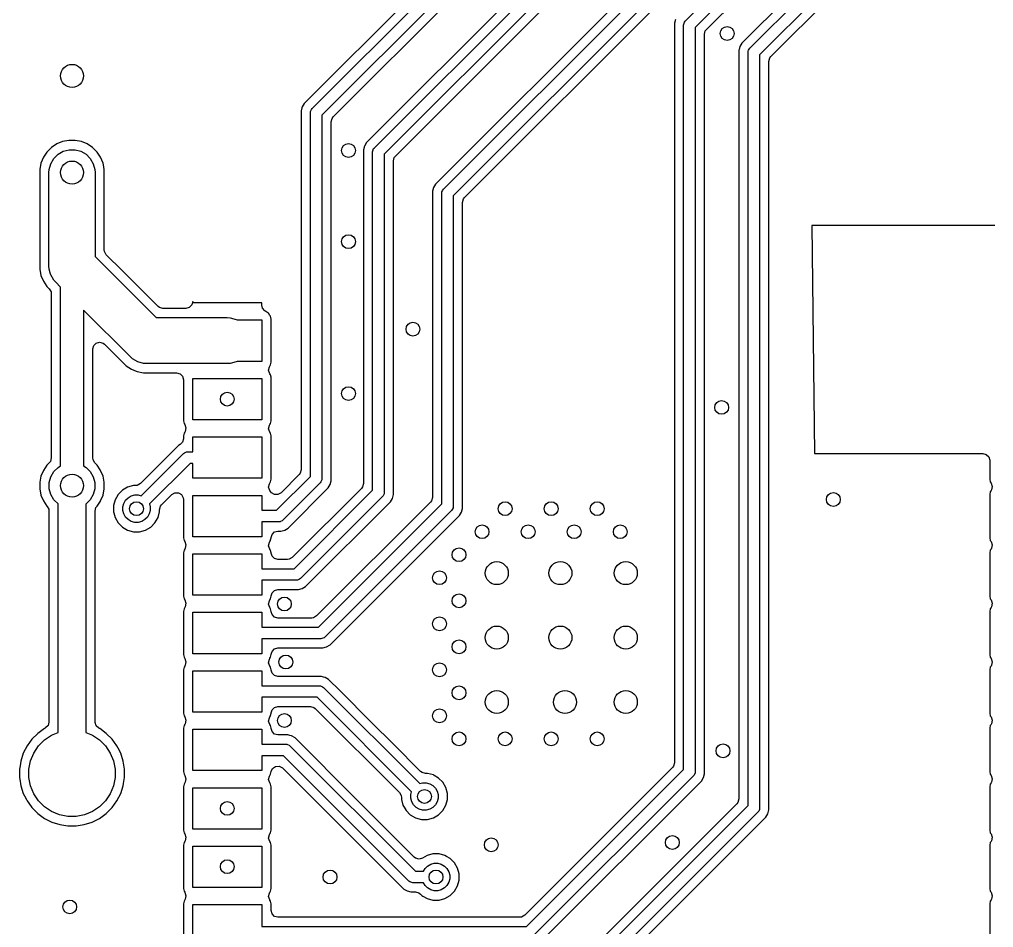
# Model space of a CAD drawing. Header units: inches. Extents: x 2.12 to 6.02, y -5.78 to -1.88.
# Drawn here: x 3.542 to 4.374, y -3.429 to -2.653 of the extents above; entities that cross this region are included whole.
import ezdxf

# ---------------------------------------------------------------- set-up
doc = ezdxf.new("R2010")
doc.units = ezdxf.units.IN
doc.header["$MEASUREMENT"] = 0
doc.layers.add('F.Cu', color=13, linetype='CONTINUOUS', true_color=0xc83434)

msp = doc.modelspace()

# ---------------------------------------------------------------- linework, layer by layer
at = {"layer": 'F.Cu', "linetype": 'CONTINUOUS'}
for p, q in [((4.40161, -2.28893), (3.89723, -2.79331)), ((3.904, -2.7977), (4.41122, -2.29048)), ((4.41962, -2.296), (3.9124, -2.80322)), ((3.92201, -2.80477), (4.4264, -2.30039)), ((4.11069, -2.654), (4.45965, -2.30505)), ((4.46805, -2.31057), (4.11909, -2.65952)), ((4.12871, -2.66107), (4.47195, -2.31782)), ((4.50161, -2.33017), (4.15904, -2.67274)), ((4.16581, -2.67713), (4.51122, -2.33172)), ((4.51962, -2.33724), (4.17421, -2.68265)), ((4.06913, -2.44031), (3.78502, -2.72442)), ((3.7918, -2.7288), (4.07952, -2.44108)), ((4.08648, -2.44804), (3.8002, -2.73432)), ((3.80981, -2.73587), (4.08725, -2.45843)), ((4.18382, -2.6842), (4.3545, -2.51353)), ((4.06913, -2.52692), (3.83817, -2.75788)), ((3.84495, -2.76227), (4.07952, -2.52769)), ((4.08648, -2.53465), (3.85335, -2.76779)), ((3.86296, -2.76934), (4.08725, -2.54504)), ((4.10223, -2.65253), (4.10136, -2.65579)), ((4.10223, -2.65253), (4.10223, -2.65253)), ((4.10935, -2.65652), (4.11008, -2.65475)), ((4.11008, -2.65475), (4.11069, -2.654)), ((4.11008, -2.65475), (4.11008, -2.65475)), ((4.10136, -2.65579), (4.10136, -3.28817)), ((4.10925, -2.65748), (4.10935, -2.65652)), ((4.10925, -3.29387), (4.10925, -2.65748)), ((4.11909, -2.65952), (4.11909, -3.29591)), ((4.12699, -2.66522), (4.12777, -2.66229)), ((4.12777, -2.66229), (4.12871, -2.66107)), ((4.12699, -3.29422), (4.12699, -2.66522)), ((4.15669, -2.67811), (4.15648, -2.67892)), ((4.15648, -2.67892), (4.15648, -3.31903)), ((4.15735, -2.67566), (4.15669, -2.67811)), ((4.15669, -2.67811), (4.15669, -2.67811)), ((4.15904, -2.67274), (4.15735, -2.67566)), ((4.15735, -2.67566), (4.15735, -2.67566)), ((4.16437, -2.68061), (4.16446, -2.67965)), ((4.16446, -2.67965), (4.16453, -2.67949)), ((4.16453, -2.67949), (4.16477, -2.67892)), ((4.16477, -2.67892), (4.1652, -2.67788)), ((4.1652, -2.67788), (4.16581, -2.67713)), ((4.1652, -2.67788), (4.1652, -2.67788)), ((4.16437, -3.32473), (4.16437, -2.68061)), ((4.17421, -2.68265), (4.17421, -3.32677)), ((4.18211, -2.68835), (4.18289, -2.68542)), ((4.18211, -3.32508), (4.18211, -2.68835)), ((4.18289, -2.68542), (4.18382, -2.6842)), ((3.78313, -2.72811), (3.78246, -2.7306)), ((3.78333, -2.72734), (3.78313, -2.72811)), ((3.78313, -2.72811), (3.78313, -2.72811)), ((3.78502, -2.72442), (3.78333, -2.72734)), ((3.79045, -2.73132), (3.79118, -2.72955)), ((3.79118, -2.72955), (3.7918, -2.7288)), ((3.79118, -2.72955), (3.79118, -2.72955)), ((3.78246, -2.7306), (3.78246, -3.03754)), ((3.79035, -2.73228), (3.79045, -2.73132)), ((3.79035, -3.04324), (3.79035, -2.73228)), ((3.8002, -2.73432), (3.8002, -3.04528)), ((3.80809, -2.74002), (3.80888, -2.73709)), ((3.80888, -2.73709), (3.80981, -2.73587)), ((3.80809, -3.04359), (3.80809, -2.74002)), ((3.56903, -2.76204), (3.56519, -2.76588)), ((3.57355, -2.75902), (3.56903, -2.76204)), ((3.56903, -2.76204), (3.56903, -2.76204)), ((3.57857, -2.75695), (3.57355, -2.75902)), ((3.57355, -2.75902), (3.57355, -2.75902)), ((3.5839, -2.75589), (3.57857, -2.75695)), ((3.57857, -2.75695), (3.57857, -2.75695)), ((3.58933, -2.75589), (3.5839, -2.75589)), ((3.59466, -2.75695), (3.58933, -2.75589)), ((3.59968, -2.75902), (3.59466, -2.75695)), ((3.59466, -2.75695), (3.59466, -2.75695)), ((3.60405, -2.76195), (3.59968, -2.75902)), ((3.59968, -2.75902), (3.59968, -2.75902)), ((3.60419, -2.76204), (3.60405, -2.76195)), ((3.60804, -2.76588), (3.60419, -2.76204)), ((3.83615, -2.76204), (3.83561, -2.76406)), ((3.83632, -2.7614), (3.83615, -2.76204)), ((3.83646, -2.76088), (3.83632, -2.7614)), ((3.83648, -2.7608), (3.83646, -2.76088)), ((3.83817, -2.75788), (3.83648, -2.7608)), ((3.8436, -2.76479), (3.84433, -2.76301)), ((3.84433, -2.76301), (3.84495, -2.76227)), ((3.84433, -2.76301), (3.84433, -2.76301)), ((3.56217, -2.7704), (3.5601, -2.77542)), ((3.56519, -2.76588), (3.56217, -2.7704)), ((3.56217, -2.7704), (3.56217, -2.7704)), ((3.56519, -2.76588), (3.56519, -2.76588)), ((3.56843, -2.77593), (3.571, -2.77148)), ((3.571, -2.77148), (3.57463, -2.76785)), ((3.57463, -2.76785), (3.57908, -2.76528)), ((3.57908, -2.76528), (3.58404, -2.76395)), ((3.58404, -2.76395), (3.58918, -2.76395)), ((3.58918, -2.76395), (3.59415, -2.76528)), ((3.59415, -2.76528), (3.5986, -2.76785)), ((3.5986, -2.76785), (3.60223, -2.77148)), ((3.60223, -2.77148), (3.6048, -2.77593)), ((3.61105, -2.7704), (3.60804, -2.76588)), ((3.61313, -2.77542), (3.61105, -2.7704)), ((3.83561, -2.76406), (3.83561, -3.04935)), ((3.8435, -2.76575), (3.8436, -2.76479)), ((3.8435, -3.05505), (3.8435, -2.76575)), ((3.85335, -2.76779), (3.85335, -3.05709)), ((3.86124, -2.77349), (3.86203, -2.77055)), ((3.86203, -2.77055), (3.86296, -2.76934)), ((3.5601, -2.77542), (3.55904, -2.78075)), ((3.5601, -2.77542), (3.5601, -2.77542)), ((3.5671, -2.7809), (3.56843, -2.77593)), ((3.6048, -2.77593), (3.60613, -2.7809)), ((3.61341, -2.77681), (3.61313, -2.77542)), ((3.61419, -2.78075), (3.61341, -2.77681)), ((3.86124, -3.0554), (3.86124, -2.77349)), ((3.55904, -2.78075), (3.55904, -2.8661)), ((3.56693, -2.78346), (3.5671, -2.7809)), ((3.56693, -2.86339), (3.56693, -2.78346)), ((3.60613, -2.7809), (3.6063, -2.78346)), ((3.6063, -2.78346), (3.6063, -2.85523)), ((3.61419, -2.84953), (3.61419, -2.78075)), ((3.89554, -2.79623), (3.89467, -2.79949)), ((3.89723, -2.79331), (3.89554, -2.79623)), ((3.89554, -2.79623), (3.89554, -2.79623)), ((3.89554, -2.79623), (3.89554, -2.79623)), ((3.89467, -2.79949), (3.89467, -3.06116)), ((3.90256, -2.80118), (3.90265, -2.80022)), ((3.90256, -3.06686), (3.90256, -2.80118)), ((3.90265, -2.80022), (3.90274, -2.80002)), ((3.90274, -2.80002), (3.90313, -2.79908)), ((3.90313, -2.79908), (3.90339, -2.79845)), ((3.90339, -2.79845), (3.904, -2.7977)), ((3.90339, -2.79845), (3.90339, -2.79845)), ((3.9124, -2.80322), (3.9124, -3.0689)), ((3.92108, -2.80599), (3.92201, -2.80477)), ((3.9203, -2.80892), (3.92108, -2.80599)), ((3.9203, -3.07058), (3.9203, -2.80892)), ((4.37522, -2.82874), (4.21883, -2.82874)), ((4.21883, -2.82874), (4.22113, -3.02362)), ((3.61439, -2.85105), (3.61419, -2.84953)), ((3.61591, -2.85368), (3.61439, -2.85105)), ((3.62955, -2.86732), (3.61591, -2.85368)), ((3.6063, -2.85523), (3.65855, -2.90748)), ((3.55904, -2.8661), (3.5601, -2.87143)), ((3.5601, -2.87143), (3.5601, -2.87143)), ((3.5601, -2.87143), (3.56217, -2.87645)), ((3.5671, -2.86595), (3.56693, -2.86339)), ((3.5671, -2.86596), (3.5671, -2.86595)), ((3.56825, -2.87027), (3.5671, -2.86596)), ((3.56843, -2.87092), (3.56825, -2.87027)), ((3.571, -2.87537), (3.56843, -2.87092)), ((3.6601, -2.89787), (3.62955, -2.86732)), ((3.56217, -2.87645), (3.56217, -2.87645)), ((3.56217, -2.87645), (3.56217, -2.87645)), ((3.56217, -2.87645), (3.56519, -2.88097)), ((3.57269, -2.87731), (3.571, -2.87537)), ((3.571, -2.87537), (3.571, -2.87537)), ((3.57677, -2.88138), (3.57269, -2.87731)), ((3.56519, -2.88097), (3.56519, -2.88097)), ((3.56519, -2.88097), (3.56716, -2.88293)), ((3.56716, -2.88293), (3.56868, -2.88556)), ((3.56868, -2.88556), (3.56888, -2.88708)), ((3.56888, -2.88708), (3.56888, -3.02749)), ((3.57677, -3.01063), (3.57677, -2.88138)), ((3.68976, -2.89372), (3.68898, -2.89665)), ((3.68976, -2.89488), (3.68976, -2.89372)), ((3.74882, -2.89488), (3.68976, -2.89488)), ((3.74882, -2.89682), (3.74882, -2.89488)), ((3.63647, -2.94108), (3.59646, -2.90107)), ((3.59646, -2.90107), (3.59646, -3.01063)), ((3.66131, -2.8988), (3.6601, -2.89787)), ((3.66425, -2.89959), (3.66131, -2.8988)), ((3.6839, -2.89959), (3.66425, -2.89959)), ((3.68683, -2.8988), (3.6839, -2.89959)), ((3.68898, -2.89665), (3.68683, -2.8988)), ((3.74942, -2.89941), (3.74882, -2.89682)), ((3.75143, -2.9017), (3.74942, -2.89941)), ((3.7539, -2.90335), (3.75143, -2.9017)), ((3.75451, -2.90376), (3.7539, -2.90335)), ((3.75572, -2.90557), (3.75451, -2.90376)), ((3.65855, -2.90748), (3.71929, -2.90748)), ((3.71929, -2.90748), (3.72186, -2.90765)), ((3.72186, -2.90765), (3.72682, -2.90898)), ((3.72682, -2.90898), (3.72764, -2.90945)), ((3.72764, -2.90945), (3.74882, -2.90945)), ((3.74882, -2.90945), (3.74882, -2.94488)), ((3.75625, -2.90637), (3.75572, -2.90557)), ((3.75671, -2.90867), (3.75625, -2.90637)), ((3.75671, -2.94566), (3.75671, -2.90867)), ((3.60514, -2.93135), (3.60728, -2.92921)), ((3.60728, -2.92921), (3.61022, -2.92842)), ((3.61022, -2.92842), (3.61315, -2.92921)), ((3.61315, -2.92921), (3.61436, -2.93014)), ((3.60435, -2.93429), (3.60514, -2.93135)), ((3.60435, -3.02749), (3.60435, -2.93429)), ((3.61436, -2.93014), (3.63281, -2.94859)), ((3.63841, -2.94278), (3.63647, -2.94108)), ((3.64286, -2.94535), (3.63841, -2.94278)), ((3.63841, -2.94278), (3.63841, -2.94278)), ((3.64782, -2.94668), (3.64286, -2.94535)), ((3.72682, -2.94535), (3.72186, -2.94668)), ((3.72764, -2.94488), (3.72682, -2.94535)), ((3.74882, -2.94488), (3.72764, -2.94488)), ((3.75625, -2.94796), (3.75671, -2.94566)), ((3.63281, -2.94859), (3.63733, -2.95161)), ((3.63733, -2.95161), (3.63733, -2.95161)), ((3.63733, -2.95161), (3.63733, -2.95161)), ((3.63733, -2.95161), (3.64135, -2.95327)), ((3.64135, -2.95327), (3.64235, -2.95368)), ((3.64235, -2.95368), (3.64768, -2.95474)), ((3.64768, -2.95474), (3.64768, -2.95474)), ((3.64768, -2.95474), (3.676, -2.95474)), ((3.65039, -2.94685), (3.64782, -2.94668)), ((3.64782, -2.94668), (3.64782, -2.94668)), ((3.71929, -2.94685), (3.65039, -2.94685)), ((3.676, -2.95474), (3.67894, -2.95553)), ((3.72186, -2.94668), (3.71929, -2.94685)), ((3.75465, -2.95255), (3.75524, -2.94957)), ((3.75562, -2.95542), (3.75465, -2.95255)), ((3.75524, -2.94957), (3.75562, -2.94891)), ((3.75562, -2.94891), (3.75625, -2.94796)), ((3.67894, -2.95553), (3.68108, -2.95768)), ((3.68108, -2.95768), (3.68187, -2.96061)), ((3.68187, -2.96061), (3.68187, -2.99566)), ((3.68976, -2.99488), (3.68976, -2.95945)), ((3.68976, -2.95945), (3.74882, -2.95945)), ((3.74882, -2.95945), (3.74882, -2.99488)), ((3.75625, -2.95637), (3.75562, -2.95542)), ((3.75668, -2.95852), (3.75625, -2.95637)), ((3.75671, -2.95867), (3.75668, -2.95852)), ((3.75671, -2.99566), (3.75671, -2.95867)), ((3.68187, -2.99566), (3.68233, -2.99796)), ((3.74882, -2.99488), (3.68976, -2.99488)), ((3.75625, -2.99796), (3.75671, -2.99566)), ((3.68233, -2.99796), (3.68296, -2.99891)), ((3.68296, -2.99891), (3.68394, -3.00178)), ((3.68334, -3.00476), (3.68296, -3.00542)), ((3.68394, -3.00178), (3.68334, -3.00476)), ((3.75465, -3.00255), (3.75524, -2.99957)), ((3.75562, -3.00542), (3.75465, -3.00255)), ((3.75524, -2.99957), (3.75562, -2.99891)), ((3.75562, -2.99891), (3.75573, -2.99875)), ((3.75573, -2.99875), (3.75625, -2.99796)), ((3.57677, -3.03433), (3.57677, -3.01063)), ((3.59646, -3.01063), (3.59646, -3.03433)), ((3.68187, -3.01104), (3.68108, -3.01397)), ((3.68233, -3.00637), (3.68187, -3.00867)), ((3.68187, -3.00867), (3.68187, -3.01104)), ((3.68296, -3.00542), (3.68233, -3.00637)), ((3.68976, -3.02224), (3.68976, -3.00945)), ((3.68976, -3.00945), (3.74882, -3.00945)), ((3.74882, -3.00945), (3.74882, -3.04488)), ((3.75625, -3.00637), (3.75562, -3.00542)), ((3.75649, -3.00755), (3.75625, -3.00637)), ((3.75671, -3.00867), (3.75649, -3.00755)), ((3.75671, -3.04566), (3.75671, -3.00867)), ((3.67756, -3.01691), (3.64503, -3.04944)), ((3.67894, -3.01612), (3.67756, -3.01691)), ((3.68108, -3.01397), (3.67894, -3.01612)), ((3.56888, -3.02749), (3.56809, -3.03042)), ((3.60455, -3.029), (3.60435, -3.02749)), ((3.60607, -3.03163), (3.60455, -3.029)), ((3.6458, -3.05983), (3.68195, -3.02369)), ((3.68195, -3.02369), (3.6827, -3.02307)), ((3.6827, -3.02307), (3.68395, -3.02255)), ((3.6827, -3.02307), (3.6827, -3.02307)), ((3.68395, -3.02255), (3.68447, -3.02234)), ((3.68447, -3.02234), (3.68543, -3.02224)), ((3.68447, -3.02234), (3.68447, -3.02234)), ((3.68543, -3.02224), (3.68976, -3.02224)), ((4.22113, -3.02362), (4.36498, -3.02362)), ((4.36498, -3.02362), (4.36791, -3.02441)), ((4.36791, -3.02441), (4.37006, -3.02656)), ((4.37006, -3.02656), (4.37085, -3.02949)), ((4.37085, -3.02949), (4.37085, -3.04566)), ((3.56519, -3.0336), (3.56217, -3.03812)), ((3.56716, -3.03163), (3.56519, -3.0336)), ((3.56519, -3.0336), (3.56519, -3.0336)), ((3.56809, -3.03042), (3.56716, -3.03163)), ((3.571, -3.0392), (3.57463, -3.03556)), ((3.57463, -3.03556), (3.57677, -3.03433)), ((3.59646, -3.03433), (3.5986, -3.03556)), ((3.5986, -3.03556), (3.60223, -3.0392)), ((3.60804, -3.0336), (3.60607, -3.03163)), ((3.61067, -3.03754), (3.60804, -3.0336)), ((3.60804, -3.0336), (3.60804, -3.0336)), ((3.61105, -3.03812), (3.61067, -3.03754)), ((3.68747, -3.03209), (3.65276, -3.06679)), ((3.68976, -3.03209), (3.68747, -3.03209)), ((3.68976, -3.04488), (3.68976, -3.03209)), ((3.78246, -3.03754), (3.78167, -3.04047)), ((3.5601, -3.04314), (3.5591, -3.04815)), ((3.56217, -3.03812), (3.5601, -3.04314)), ((3.5601, -3.04314), (3.5601, -3.04314)), ((3.56217, -3.03812), (3.56217, -3.03812)), ((3.5671, -3.04861), (3.56843, -3.04365)), ((3.56843, -3.04365), (3.571, -3.0392)), ((3.60223, -3.0392), (3.6048, -3.04365)), ((3.6048, -3.04365), (3.60613, -3.04861)), ((3.61313, -3.04314), (3.61105, -3.03812)), ((3.61413, -3.04815), (3.61313, -3.04314)), ((3.74882, -3.04488), (3.68976, -3.04488)), ((3.75625, -3.04796), (3.75671, -3.04566)), ((3.76135, -3.07224), (3.79035, -3.04324)), ((3.78074, -3.04169), (3.76524, -3.05719)), ((3.78167, -3.04047), (3.78074, -3.04169)), ((3.8001, -3.04624), (3.79937, -3.04801)), ((3.8002, -3.04528), (3.8001, -3.04624)), ((3.80809, -3.04696), (3.80809, -3.04359)), ((4.37085, -3.04566), (4.3713, -3.04796)), ((3.5591, -3.04815), (3.55904, -3.04846)), ((3.55904, -3.04846), (3.55904, -3.0539)), ((3.55904, -3.0539), (3.5601, -3.05923)), ((3.5591, -3.04815), (3.5591, -3.04815)), ((3.5671, -3.05375), (3.5671, -3.04861)), ((3.5671, -3.04861), (3.5671, -3.04861)), ((3.56843, -3.05871), (3.5671, -3.05375)), ((3.60613, -3.05375), (3.6048, -3.05871)), ((3.60613, -3.04861), (3.60613, -3.04861)), ((3.60613, -3.04861), (3.60613, -3.05375)), ((3.61313, -3.05923), (3.61419, -3.0539)), ((3.61419, -3.04846), (3.61413, -3.04815)), ((3.61419, -3.0539), (3.61419, -3.04846)), ((3.63413, -3.0525), (3.62963, -3.0551)), ((3.63914, -3.05116), (3.63413, -3.0525)), ((3.63413, -3.0525), (3.63413, -3.0525)), ((3.63413, -3.0525), (3.63413, -3.0525)), ((3.64088, -3.05116), (3.63914, -3.05116)), ((3.6424, -3.05096), (3.64088, -3.05116)), ((3.64503, -3.04944), (3.6424, -3.05096)), ((3.75465, -3.05255), (3.75524, -3.04957)), ((3.75562, -3.05542), (3.75465, -3.05255)), ((3.75524, -3.04957), (3.75562, -3.04891)), ((3.75562, -3.04891), (3.75584, -3.04859)), ((3.75584, -3.04859), (3.75625, -3.04796)), ((3.79876, -3.04876), (3.76687, -3.08065)), ((3.77125, -3.08742), (3.80553, -3.05314)), ((3.83389, -3.0535), (3.77476, -3.11263)), ((3.79937, -3.04801), (3.79876, -3.04876)), ((3.79937, -3.04801), (3.79937, -3.04801)), ((3.80553, -3.05314), (3.80722, -3.05022)), ((3.80722, -3.05022), (3.80809, -3.04696)), ((3.83482, -3.05228), (3.83389, -3.0535)), ((3.83561, -3.04935), (3.83482, -3.05228)), ((4.3713, -3.04796), (4.37194, -3.04891)), ((4.37194, -3.04891), (4.37291, -3.05178)), ((4.37291, -3.05178), (4.37232, -3.05476)), ((3.5601, -3.05923), (3.5601, -3.05923)), ((3.5601, -3.05923), (3.56217, -3.06424)), ((3.571, -3.06316), (3.56843, -3.05871)), ((3.6048, -3.05871), (3.60223, -3.06316)), ((3.61105, -3.06424), (3.61313, -3.05923)), ((3.62456, -3.0612), (3.62337, -3.06326)), ((3.62596, -3.05877), (3.62456, -3.0612)), ((3.62456, -3.0612), (3.62456, -3.0612)), ((3.62963, -3.0551), (3.62596, -3.05877)), ((3.63236, -3.06368), (3.63454, -3.0615)), ((3.63454, -3.0615), (3.63721, -3.05995)), ((3.63721, -3.05995), (3.64019, -3.05916)), ((3.64019, -3.05916), (3.64327, -3.05916)), ((3.64327, -3.05916), (3.6458, -3.05983)), ((3.66315, -3.06757), (3.67186, -3.05887)), ((3.67186, -3.05887), (3.67449, -3.05735)), ((3.67449, -3.05735), (3.67752, -3.05735)), ((3.67752, -3.05735), (3.68015, -3.05887)), ((3.68015, -3.05887), (3.68167, -3.0615)), ((3.68167, -3.0615), (3.68187, -3.06301)), ((3.68187, -3.06301), (3.68187, -3.09566)), ((3.68976, -3.09488), (3.68976, -3.05945)), ((3.68976, -3.05945), (3.74882, -3.05945)), ((3.74882, -3.05945), (3.74882, -3.07224)), ((3.75621, -3.0563), (3.75562, -3.05542)), ((3.75694, -3.05719), (3.75621, -3.0563)), ((3.75957, -3.05871), (3.75694, -3.05719)), ((3.76261, -3.05871), (3.75957, -3.05871)), ((3.76524, -3.05719), (3.76261, -3.05871)), ((3.77631, -3.12224), (3.8435, -3.05505)), ((3.85191, -3.06057), (3.78183, -3.13065)), ((3.85252, -3.05982), (3.85191, -3.06057)), ((3.85325, -3.05805), (3.85252, -3.05982)), ((3.85252, -3.05982), (3.85252, -3.05982)), ((3.85335, -3.05709), (3.85325, -3.05805)), ((3.85868, -3.06496), (3.86037, -3.06203)), ((3.86037, -3.06203), (3.86124, -3.05877)), ((3.86124, -3.05877), (3.86124, -3.0554)), ((3.89467, -3.06116), (3.89388, -3.06409)), ((4.3713, -3.05637), (4.37085, -3.05867)), ((4.37085, -3.05867), (4.37085, -3.09566)), ((4.37194, -3.05542), (4.3713, -3.05637)), ((4.37232, -3.05476), (4.37194, -3.05542)), ((3.56217, -3.06424), (3.56217, -3.06424)), ((3.56217, -3.06424), (3.56519, -3.06876)), ((3.56519, -3.06876), (3.56538, -3.06898)), ((3.56538, -3.06898), (3.56534, -3.06901)), ((3.56534, -3.06901), (3.56671, -3.07139)), ((3.57463, -3.0668), (3.571, -3.06316)), ((3.5748, -3.0669), (3.57463, -3.0668)), ((3.5748, -3.26227), (3.5748, -3.0669)), ((3.5986, -3.0668), (3.59843, -3.0669)), ((3.59843, -3.0669), (3.59843, -3.26227)), ((3.60223, -3.06316), (3.5986, -3.0668)), ((3.60632, -3.07291), (3.6071, -3.06998)), ((3.6071, -3.06998), (3.60786, -3.06899)), ((3.60785, -3.06898), (3.60804, -3.06876)), ((3.60786, -3.06899), (3.60785, -3.06898)), ((3.60804, -3.06876), (3.61034, -3.06531)), ((3.60804, -3.06876), (3.60804, -3.06876)), ((3.61034, -3.06531), (3.611, -3.06433)), ((3.611, -3.06433), (3.61105, -3.06424)), ((3.611, -3.06433), (3.611, -3.06433)), ((3.62337, -3.06326), (3.62203, -3.06827)), ((3.62203, -3.06827), (3.62203, -3.06833)), ((3.62203, -3.06833), (3.62203, -3.07346)), ((3.63002, -3.06932), (3.63082, -3.06635)), ((3.63002, -3.07241), (3.63002, -3.06932)), ((3.63082, -3.06635), (3.63236, -3.06368)), ((3.65276, -3.06679), (3.65344, -3.06932)), ((3.65344, -3.06932), (3.65344, -3.07241)), ((3.66144, -3.07171), (3.66222, -3.06878)), ((3.66222, -3.06878), (3.66315, -3.06757)), ((3.78622, -3.13742), (3.85868, -3.06496)), ((3.89295, -3.06531), (3.79562, -3.16263)), ((3.79717, -3.17224), (3.90256, -3.06686)), ((3.89388, -3.06409), (3.89295, -3.06531)), ((3.91223, -3.07005), (3.91157, -3.07163)), ((3.91231, -3.06986), (3.91223, -3.07005)), ((3.9124, -3.0689), (3.91231, -3.06986)), ((3.91231, -3.06986), (3.91231, -3.06986)), ((3.91942, -3.07384), (3.9203, -3.07058)), ((3.56671, -3.07139), (3.56691, -3.07291)), ((3.56691, -3.07291), (3.56691, -3.2533)), ((3.60632, -3.2533), (3.60632, -3.07291)), ((3.62203, -3.07346), (3.62231, -3.07451)), ((3.62231, -3.07451), (3.62337, -3.07847)), ((3.62337, -3.07847), (3.62337, -3.07847)), ((3.62337, -3.07847), (3.62596, -3.08296)), ((3.63082, -3.07539), (3.63002, -3.07241)), ((3.63236, -3.07806), (3.63082, -3.07539)), ((3.63454, -3.08024), (3.63236, -3.07806)), ((3.6511, -3.07806), (3.64892, -3.08024)), ((3.65264, -3.07539), (3.6511, -3.07806)), ((3.65344, -3.07241), (3.65264, -3.07539)), ((3.6575, -3.08297), (3.66009, -3.07847)), ((3.66009, -3.07847), (3.66144, -3.07346)), ((3.66144, -3.07346), (3.66144, -3.07171)), ((3.74882, -3.07224), (3.76135, -3.07224)), ((3.91096, -3.07238), (3.80269, -3.18065)), ((3.87836, -3.11614), (3.91773, -3.07677)), ((3.91157, -3.07163), (3.91096, -3.07238)), ((3.91157, -3.07163), (3.91157, -3.07163)), ((3.91773, -3.07677), (3.91942, -3.07384)), ((3.91942, -3.07384), (3.91942, -3.07384)), ((3.62596, -3.08296), (3.62596, -3.08296)), ((3.62596, -3.08296), (3.62596, -3.08297)), ((3.62596, -3.08297), (3.62963, -3.08663)), ((3.62963, -3.08663), (3.63413, -3.08923)), ((3.63721, -3.08178), (3.63454, -3.08024)), ((3.64019, -3.08258), (3.63721, -3.08178)), ((3.64327, -3.08258), (3.64019, -3.08258)), ((3.64625, -3.08178), (3.64327, -3.08258)), ((3.64892, -3.08024), (3.64625, -3.08178)), ((3.64934, -3.08923), (3.65383, -3.08663)), ((3.65383, -3.08663), (3.6575, -3.08297)), ((3.76339, -3.08209), (3.74882, -3.08209)), ((3.74882, -3.08209), (3.74882, -3.09488)), ((3.76435, -3.08199), (3.76339, -3.08209)), ((3.76487, -3.08178), (3.76435, -3.08199)), ((3.76435, -3.08199), (3.76435, -3.08199)), ((3.76612, -3.08126), (3.76487, -3.08178)), ((3.76687, -3.08065), (3.76612, -3.08126)), ((3.76612, -3.08126), (3.76612, -3.08126)), ((3.76833, -3.08911), (3.77125, -3.08742)), ((3.63413, -3.08923), (3.63914, -3.09057)), ((3.63914, -3.09057), (3.64433, -3.09057)), ((3.64433, -3.09057), (3.64934, -3.08923)), ((3.68187, -3.09566), (3.68233, -3.09796)), ((3.74882, -3.09488), (3.68976, -3.09488)), ((3.75634, -3.09752), (3.75671, -3.09566)), ((3.75671, -3.09566), (3.75674, -3.09537)), ((3.75671, -3.09566), (3.75671, -3.09566)), ((3.75674, -3.09537), (3.75684, -3.09538)), ((3.75684, -3.09538), (3.7575, -3.09291)), ((3.7575, -3.09291), (3.75965, -3.09077)), ((3.75965, -3.09077), (3.76258, -3.08998)), ((3.76258, -3.08998), (3.76507, -3.08998)), ((3.76507, -3.08998), (3.76833, -3.08911)), ((3.76507, -3.08998), (3.76507, -3.08998)), ((4.37085, -3.09566), (4.3713, -3.09796)), ((3.68233, -3.09796), (3.68296, -3.09891)), ((3.68296, -3.09891), (3.68394, -3.10178)), ((3.68394, -3.10178), (3.68334, -3.10476)), ((3.75465, -3.10255), (3.75524, -3.09957)), ((3.75562, -3.10542), (3.75465, -3.10255)), ((3.75524, -3.09957), (3.75562, -3.09891)), ((3.75562, -3.09891), (3.75625, -3.09796)), ((3.75625, -3.09796), (3.75634, -3.09752)), ((4.3713, -3.09796), (4.37194, -3.09891)), ((4.37194, -3.09891), (4.37291, -3.10178)), ((4.37291, -3.10178), (4.37232, -3.10476)), ((3.68233, -3.10637), (3.68187, -3.10867)), ((3.68187, -3.10867), (3.68187, -3.14566)), ((3.68296, -3.10542), (3.68233, -3.10637)), ((3.68334, -3.10476), (3.68296, -3.10542)), ((3.68976, -3.14488), (3.68976, -3.10945)), ((3.68976, -3.10945), (3.74882, -3.10945)), ((3.74882, -3.10945), (3.74882, -3.12224)), ((3.75576, -3.10563), (3.75562, -3.10542)), ((3.75625, -3.10637), (3.75576, -3.10563)), ((3.75631, -3.10665), (3.75625, -3.10637)), ((3.75671, -3.10867), (3.75631, -3.10665)), ((3.75674, -3.10896), (3.75671, -3.10867)), ((3.75671, -3.10867), (3.75671, -3.10867)), ((3.75684, -3.10895), (3.75674, -3.10896)), ((3.7575, -3.11142), (3.75684, -3.10895)), ((3.75965, -3.11356), (3.7575, -3.11142)), ((3.77476, -3.11263), (3.77213, -3.11415)), ((4.3713, -3.10637), (4.37085, -3.10867)), ((4.37085, -3.10867), (4.37085, -3.14566)), ((4.37194, -3.10542), (4.3713, -3.10637)), ((4.37232, -3.10476), (4.37194, -3.10542)), ((3.76258, -3.11435), (3.75965, -3.11356)), ((3.77061, -3.11435), (3.76258, -3.11435)), ((3.77213, -3.11415), (3.77061, -3.11435)), ((3.8508, -3.1437), (3.87836, -3.11614)), ((3.74882, -3.12224), (3.77631, -3.12224)), ((3.77835, -3.13209), (3.74882, -3.13209)), ((3.74882, -3.13209), (3.74882, -3.14488)), ((3.77931, -3.13199), (3.77835, -3.13209)), ((3.77983, -3.13178), (3.77931, -3.13199)), ((3.77931, -3.13199), (3.77931, -3.13199)), ((3.78108, -3.13126), (3.77983, -3.13178)), ((3.78183, -3.13065), (3.78108, -3.13126)), ((3.78108, -3.13126), (3.78108, -3.13126)), ((3.78329, -3.13911), (3.78622, -3.13742)), ((3.68187, -3.14566), (3.68233, -3.14796)), ((3.74882, -3.14488), (3.68976, -3.14488)), ((3.75625, -3.14796), (3.75671, -3.14566)), ((3.75671, -3.14566), (3.75674, -3.14537)), ((3.75671, -3.14566), (3.75671, -3.14566)), ((3.75674, -3.14537), (3.75684, -3.14538)), ((3.75684, -3.14538), (3.7575, -3.14291)), ((3.7575, -3.14291), (3.75965, -3.14077)), ((3.75965, -3.14077), (3.76258, -3.13998)), ((3.76258, -3.13998), (3.78003, -3.13998)), ((3.78003, -3.13998), (3.78329, -3.13911)), ((3.78003, -3.13998), (3.78003, -3.13998)), ((3.82324, -3.17126), (3.8508, -3.1437)), ((4.37085, -3.14566), (4.3713, -3.14796)), ((3.68233, -3.14796), (3.68296, -3.14891)), ((3.68296, -3.14891), (3.68394, -3.15178)), ((3.68394, -3.15178), (3.68334, -3.15476)), ((3.75465, -3.15255), (3.75524, -3.14957)), ((3.75562, -3.15542), (3.75465, -3.15255)), ((3.75524, -3.14957), (3.75562, -3.14891)), ((3.75562, -3.14891), (3.75625, -3.14796)), ((4.3713, -3.14796), (4.37194, -3.14891)), ((4.37194, -3.14891), (4.37291, -3.15178)), ((4.37291, -3.15178), (4.37232, -3.15476)), ((3.68233, -3.15637), (3.68187, -3.15867)), ((3.68187, -3.15867), (3.68187, -3.19566)), ((3.68296, -3.15542), (3.68233, -3.15637)), ((3.68334, -3.15476), (3.68296, -3.15542)), ((3.68976, -3.19488), (3.68976, -3.15945)), ((3.68976, -3.15945), (3.74882, -3.15945)), ((3.74882, -3.15945), (3.74882, -3.17224)), ((3.75625, -3.15637), (3.75562, -3.15542)), ((3.75671, -3.15867), (3.75625, -3.15637)), ((3.75625, -3.15637), (3.75625, -3.15637)), ((3.75674, -3.15896), (3.75671, -3.15867)), ((3.75671, -3.15867), (3.75671, -3.15867)), ((3.75684, -3.15895), (3.75674, -3.15896)), ((3.7575, -3.16142), (3.75684, -3.15895)), ((3.75965, -3.16356), (3.7575, -3.16142)), ((3.79562, -3.16263), (3.79299, -3.16415)), ((4.3713, -3.15637), (4.37085, -3.15867)), ((4.37085, -3.15867), (4.37085, -3.19566)), ((4.37194, -3.15542), (4.3713, -3.15637)), ((4.37232, -3.15476), (4.37194, -3.15542)), ((3.76258, -3.16435), (3.75965, -3.16356)), ((3.79147, -3.16435), (3.76258, -3.16435)), ((3.79299, -3.16415), (3.79147, -3.16435)), ((3.80708, -3.18742), (3.82324, -3.17126)), ((3.74882, -3.17224), (3.79717, -3.17224)), ((3.79921, -3.18209), (3.74882, -3.18209)), ((3.74882, -3.18209), (3.74882, -3.19488)), ((3.80017, -3.18199), (3.79921, -3.18209)), ((3.80097, -3.18166), (3.80017, -3.18199)), ((3.80017, -3.18199), (3.80017, -3.18199)), ((3.80195, -3.18126), (3.80097, -3.18166)), ((3.80269, -3.18065), (3.80195, -3.18126)), ((3.80195, -3.18126), (3.80195, -3.18126)), ((3.80416, -3.18911), (3.80708, -3.18742)), ((3.68187, -3.19566), (3.68233, -3.19796)), ((3.74882, -3.19488), (3.68976, -3.19488)), ((3.75627, -3.19786), (3.75671, -3.19566)), ((3.75671, -3.19566), (3.75674, -3.19537)), ((3.75671, -3.19566), (3.75671, -3.19566)), ((3.75674, -3.19537), (3.75684, -3.19538)), ((3.75684, -3.19538), (3.7575, -3.19291)), ((3.7575, -3.19291), (3.75965, -3.19077)), ((3.75965, -3.19077), (3.76258, -3.18998)), ((3.76258, -3.18998), (3.8009, -3.18998)), ((3.8009, -3.18998), (3.80416, -3.18911)), ((3.8009, -3.18998), (3.8009, -3.18998)), ((4.37085, -3.19566), (4.3713, -3.19796)), ((3.68233, -3.19796), (3.68296, -3.19891)), ((3.68296, -3.19891), (3.68394, -3.20178)), ((3.68394, -3.20178), (3.68334, -3.20476)), ((3.75465, -3.20255), (3.75524, -3.19957)), ((3.75562, -3.20542), (3.75465, -3.20255)), ((3.75524, -3.19957), (3.75562, -3.19891)), ((3.75562, -3.19891), (3.75568, -3.19882)), ((3.75568, -3.19882), (3.75625, -3.19796)), ((3.75625, -3.19796), (3.75627, -3.19786)), ((4.3713, -3.19796), (4.37194, -3.19891)), ((4.37194, -3.19891), (4.37291, -3.20178)), ((4.37291, -3.20178), (4.37232, -3.20476)), ((3.68233, -3.20637), (3.68187, -3.20867)), ((3.68187, -3.20867), (3.68187, -3.24566)), ((3.68296, -3.20542), (3.68233, -3.20637)), ((3.68334, -3.20476), (3.68296, -3.20542)), ((3.68976, -3.24488), (3.68976, -3.20945)), ((3.68976, -3.20945), (3.74882, -3.20945)), ((3.74882, -3.20945), (3.74882, -3.22224)), ((3.75625, -3.20637), (3.75562, -3.20542)), ((3.75671, -3.20867), (3.75625, -3.20637)), ((3.75625, -3.20637), (3.75625, -3.20637)), ((3.75674, -3.20896), (3.75671, -3.20867)), ((3.75671, -3.20867), (3.75671, -3.20867)), ((3.75684, -3.20895), (3.75674, -3.20896)), ((3.7575, -3.21142), (3.75684, -3.20895)), ((3.75965, -3.21356), (3.7575, -3.21142)), ((4.3713, -3.20637), (4.37085, -3.20867)), ((4.37085, -3.20867), (4.37085, -3.24566)), ((4.37194, -3.20542), (4.3713, -3.20637)), ((4.37232, -3.20476), (4.37194, -3.20542)), ((3.76258, -3.21435), (3.75965, -3.21356)), ((3.79972, -3.21435), (3.76258, -3.21435)), ((3.80147, -3.21482), (3.79972, -3.21435)), ((3.79972, -3.21435), (3.79972, -3.21435)), ((3.80298, -3.21522), (3.80147, -3.21482)), ((3.8059, -3.21691), (3.80298, -3.21522)), ((3.80298, -3.21522), (3.80298, -3.21522)), ((3.80298, -3.21522), (3.80298, -3.21522)), ((3.81537, -3.22638), (3.8059, -3.21691)), ((3.8059, -3.21691), (3.8059, -3.21691)), ((3.8059, -3.21691), (3.8059, -3.21691)), ((3.74882, -3.22224), (3.79803, -3.22224)), ((3.79803, -3.22224), (3.79899, -3.22234)), ((3.79899, -3.22234), (3.79899, -3.22234)), ((3.79899, -3.22234), (3.79951, -3.22255)), ((3.79951, -3.22255), (3.80077, -3.22307)), ((3.80077, -3.22307), (3.80077, -3.22307)), ((3.80077, -3.22307), (3.80151, -3.22369)), ((3.80151, -3.22369), (3.88372, -3.3059)), ((3.84293, -3.25394), (3.81537, -3.22638)), ((3.79599, -3.23209), (3.74882, -3.23209)), ((3.74882, -3.23209), (3.74882, -3.24488)), ((3.87676, -3.31286), (3.79599, -3.23209)), ((3.68187, -3.24566), (3.68233, -3.24796)), ((3.74882, -3.24488), (3.68976, -3.24488)), ((3.75629, -3.24778), (3.75671, -3.24566)), ((3.75671, -3.24566), (3.75674, -3.24537)), ((3.75671, -3.24566), (3.75671, -3.24566)), ((3.75674, -3.24537), (3.75684, -3.24538)), ((3.75684, -3.24538), (3.7575, -3.24291)), ((3.7575, -3.24291), (3.75965, -3.24077)), ((3.75965, -3.24077), (3.76258, -3.23998)), ((3.76258, -3.23998), (3.79029, -3.23998)), ((3.79029, -3.23998), (3.79323, -3.24077)), ((3.79323, -3.24077), (3.79444, -3.2417)), ((3.79444, -3.2417), (3.86637, -3.31363)), ((4.37085, -3.24566), (4.3713, -3.24796)), ((3.56691, -3.2533), (3.56612, -3.25623)), ((3.60633, -3.2536), (3.60632, -3.2533)), ((3.60727, -3.25649), (3.60633, -3.2536)), ((3.68233, -3.24796), (3.68296, -3.24891)), ((3.68296, -3.24891), (3.68394, -3.25178)), ((3.68394, -3.25178), (3.68334, -3.25476)), ((3.75465, -3.25255), (3.75524, -3.24957)), ((3.75562, -3.25542), (3.75465, -3.25255)), ((3.75524, -3.24957), (3.75562, -3.24891)), ((3.75562, -3.24891), (3.75625, -3.24796)), ((3.75625, -3.24796), (3.75629, -3.24778)), ((3.86092, -3.27193), (3.84293, -3.25394)), ((4.3713, -3.24796), (4.37194, -3.24891)), ((4.37194, -3.24891), (4.37291, -3.25178)), ((4.37291, -3.25178), (4.37232, -3.25476)), ((3.56308, -3.25884), (3.55736, -3.263)), ((3.56371, -3.25852), (3.56308, -3.25884)), ((3.56308, -3.25884), (3.56308, -3.25884)), ((3.56398, -3.25838), (3.56371, -3.25852)), ((3.56612, -3.25623), (3.56398, -3.25838)), ((3.56917, -3.26461), (3.5748, -3.26227)), ((3.59843, -3.26227), (3.60406, -3.26461)), ((3.60952, -3.25852), (3.60727, -3.25649)), ((3.61015, -3.25884), (3.60952, -3.25852)), ((3.61031, -3.25896), (3.61015, -3.25884)), ((3.61015, -3.25884), (3.61015, -3.25884)), ((3.61587, -3.263), (3.61031, -3.25896)), ((3.68233, -3.25637), (3.68187, -3.25867)), ((3.68187, -3.25867), (3.68187, -3.29566)), ((3.68296, -3.25542), (3.68233, -3.25637)), ((3.68334, -3.25476), (3.68296, -3.25542)), ((3.68976, -3.29488), (3.68976, -3.25945)), ((3.68976, -3.25945), (3.74882, -3.25945)), ((3.74882, -3.25945), (3.74882, -3.27224)), ((3.75625, -3.25637), (3.75562, -3.25542)), ((3.75671, -3.25867), (3.75625, -3.25637)), ((3.75625, -3.25637), (3.75625, -3.25637)), ((3.75674, -3.25896), (3.75671, -3.25867)), ((3.75671, -3.25867), (3.75671, -3.25867)), ((3.75684, -3.25895), (3.75674, -3.25896)), ((3.7575, -3.26142), (3.75684, -3.25895)), ((3.75965, -3.26356), (3.7575, -3.26142)), ((4.3713, -3.25637), (4.37085, -3.25867)), ((4.37085, -3.25867), (4.37085, -3.29566)), ((4.37194, -3.25542), (4.3713, -3.25637)), ((4.37232, -3.25476), (4.37194, -3.25542)), ((3.55237, -3.26799), (3.54821, -3.27371)), ((3.55736, -3.263), (3.55237, -3.26799)), ((3.55237, -3.26799), (3.55237, -3.26799)), ((3.55736, -3.263), (3.55736, -3.263)), ((3.55801, -3.27377), (3.56314, -3.26864)), ((3.56314, -3.26864), (3.56917, -3.26461)), ((3.60406, -3.26461), (3.61009, -3.26864)), ((3.61009, -3.26864), (3.61522, -3.27377)), ((3.62086, -3.26799), (3.61587, -3.263)), ((3.62502, -3.27371), (3.62086, -3.26799)), ((3.76258, -3.26435), (3.75965, -3.26356)), ((3.77098, -3.26435), (3.76258, -3.26435)), ((3.77273, -3.26482), (3.77098, -3.26435)), ((3.77098, -3.26435), (3.77098, -3.26435)), ((3.77424, -3.26522), (3.77273, -3.26482)), ((3.77716, -3.26691), (3.77424, -3.26522)), ((3.77424, -3.26522), (3.77424, -3.26522)), ((3.77424, -3.26522), (3.77424, -3.26522)), ((3.82867, -3.31842), (3.77716, -3.26691)), ((3.77716, -3.26691), (3.77716, -3.26691)), ((3.77716, -3.26691), (3.77716, -3.26691)), ((3.54821, -3.27371), (3.545, -3.28001)), ((3.54821, -3.27371), (3.54821, -3.27371)), ((3.55398, -3.2798), (3.55801, -3.27377)), ((3.61522, -3.27377), (3.61925, -3.2798)), ((3.62602, -3.27568), (3.62502, -3.27371)), ((3.62823, -3.28001), (3.62602, -3.27568)), ((3.74882, -3.27224), (3.76929, -3.27224)), ((3.76929, -3.27224), (3.77025, -3.27234)), ((3.77025, -3.27234), (3.77025, -3.27234)), ((3.77025, -3.27234), (3.77077, -3.27255)), ((3.77077, -3.27255), (3.77203, -3.27307)), ((3.77203, -3.27307), (3.77203, -3.27307)), ((3.77203, -3.27307), (3.77277, -3.27369)), ((3.77277, -3.27369), (3.87999, -3.38091)), ((3.8845, -3.29551), (3.86092, -3.27193)), ((3.54282, -3.28673), (3.54218, -3.29077)), ((3.545, -3.28001), (3.54282, -3.28673)), ((3.54282, -3.28673), (3.54282, -3.28673)), ((3.54978, -3.29362), (3.5512, -3.2865)), ((3.5512, -3.2865), (3.55398, -3.2798)), ((3.61925, -3.2798), (3.62203, -3.2865)), ((3.62203, -3.2865), (3.62344, -3.29362)), ((3.63041, -3.28673), (3.62823, -3.28001)), ((3.63152, -3.29371), (3.63041, -3.28673)), ((3.63041, -3.28673), (3.63041, -3.28673)), ((3.63041, -3.28673), (3.63041, -3.28673)), ((3.76725, -3.28209), (3.74882, -3.28209)), ((3.74882, -3.28209), (3.74882, -3.29488)), ((3.87447, -3.38931), (3.76725, -3.28209)), ((3.54218, -3.29077), (3.54171, -3.29371)), ((3.54171, -3.29371), (3.54171, -3.30078)), ((3.54978, -3.30087), (3.54978, -3.29362)), ((3.62344, -3.29362), (3.62344, -3.30087)), ((3.63152, -3.30078), (3.63152, -3.29371)), ((3.68187, -3.29566), (3.68233, -3.29796)), ((3.74882, -3.29488), (3.68976, -3.29488)), ((3.75625, -3.29796), (3.75671, -3.29566)), ((3.75671, -3.29566), (3.75672, -3.29562)), ((3.75671, -3.29566), (3.75671, -3.29566)), ((3.75672, -3.29562), (3.75806, -3.2929)), ((3.75806, -3.2929), (3.76059, -3.29121)), ((3.76059, -3.29121), (3.76362, -3.29101)), ((3.76362, -3.29101), (3.76634, -3.29236)), ((3.76634, -3.29236), (3.76662, -3.29262)), ((3.76662, -3.29262), (3.8677, -3.3937)), ((3.88571, -3.29644), (3.8845, -3.29551)), ((4.09964, -3.29232), (3.97342, -3.41854)), ((3.97497, -3.42815), (4.10925, -3.29387)), ((4.10057, -3.29111), (4.09964, -3.29232)), ((4.10136, -3.28817), (4.10057, -3.29111)), ((4.11909, -3.29591), (4.119, -3.29687)), ((4.12699, -3.2976), (4.12699, -3.29422)), ((4.37085, -3.29566), (4.3713, -3.29796)), ((3.54171, -3.30078), (3.54193, -3.30217)), ((3.54193, -3.30217), (3.54282, -3.30776)), ((3.5512, -3.30799), (3.54978, -3.30087)), ((3.62344, -3.30087), (3.62203, -3.30799)), ((3.6307, -3.30596), (3.63152, -3.30078)), ((3.68233, -3.29796), (3.68296, -3.29891)), ((3.68296, -3.29891), (3.68394, -3.30178)), ((3.68394, -3.30178), (3.68334, -3.30476)), ((3.75465, -3.30255), (3.75524, -3.29957)), ((3.75562, -3.30542), (3.75465, -3.30255)), ((3.75524, -3.29957), (3.75562, -3.29891)), ((3.75562, -3.29891), (3.75625, -3.29796)), ((3.88864, -3.29722), (3.88571, -3.29644)), ((3.89039, -3.29722), (3.88864, -3.29722)), ((3.8954, -3.29857), (3.89039, -3.29722)), ((3.89599, -3.29891), (3.8954, -3.29857)), ((3.89989, -3.30116), (3.89599, -3.29891)), ((3.90356, -3.30483), (3.89989, -3.30116)), ((3.89989, -3.30116), (3.89989, -3.30116)), ((3.89989, -3.30116), (3.89989, -3.30116)), ((4.11765, -3.29939), (3.98049, -3.43655)), ((3.98488, -3.44333), (4.12443, -3.30378)), ((4.11826, -3.29864), (4.11765, -3.29939)), ((4.11827, -3.29864), (4.11826, -3.29864)), ((4.119, -3.29687), (4.11827, -3.29864)), ((4.12443, -3.30378), (4.12611, -3.30086)), ((4.12611, -3.30086), (4.12699, -3.2976)), ((4.3713, -3.29796), (4.37194, -3.29891)), ((4.37194, -3.29891), (4.37291, -3.30178)), ((4.37291, -3.30178), (4.37232, -3.30476)), ((3.54282, -3.30776), (3.545, -3.31448)), ((3.55398, -3.31469), (3.5512, -3.30799)), ((3.62203, -3.30799), (3.61925, -3.31469)), ((3.62823, -3.31448), (3.63041, -3.30776)), ((3.63041, -3.30776), (3.6307, -3.30596)), ((3.63041, -3.30776), (3.63041, -3.30776)), ((3.68233, -3.30637), (3.68187, -3.30867)), ((3.68187, -3.30867), (3.68187, -3.34566)), ((3.68296, -3.30542), (3.68233, -3.30637)), ((3.68334, -3.30476), (3.68296, -3.30542)), ((3.68976, -3.34488), (3.68976, -3.30945)), ((3.68976, -3.30945), (3.74882, -3.30945)), ((3.74882, -3.30945), (3.74882, -3.34488)), ((3.75625, -3.30637), (3.75562, -3.30542)), ((3.75671, -3.30867), (3.75625, -3.30637)), ((3.75671, -3.34566), (3.75671, -3.30867)), ((3.88372, -3.3059), (3.88625, -3.30522)), ((3.88625, -3.30522), (3.88934, -3.30522)), ((3.88934, -3.30522), (3.89232, -3.30602)), ((3.89232, -3.30602), (3.89499, -3.30756)), ((3.89499, -3.30756), (3.89717, -3.30974)), ((3.89717, -3.30974), (3.89871, -3.31241)), ((3.89871, -3.31241), (3.89951, -3.31539)), ((3.90616, -3.30932), (3.90356, -3.30483)), ((3.9075, -3.31433), (3.90616, -3.30932)), ((4.3713, -3.30637), (4.37085, -3.30867)), ((4.37085, -3.30867), (4.37085, -3.34566)), ((4.37194, -3.30542), (4.3713, -3.30637)), ((4.37232, -3.30476), (4.37194, -3.30542)), ((3.545, -3.31448), (3.54601, -3.31645)), ((3.54601, -3.31645), (3.54757, -3.31952)), ((3.54757, -3.31952), (3.54821, -3.32078)), ((3.54821, -3.32078), (3.54821, -3.32078)), ((3.54821, -3.32078), (3.54964, -3.32275)), ((3.55801, -3.32072), (3.55398, -3.31469)), ((3.56314, -3.32585), (3.55801, -3.32072)), ((3.61522, -3.32072), (3.61009, -3.32585)), ((3.61925, -3.31469), (3.61522, -3.32072)), ((3.62086, -3.3265), (3.62502, -3.32078)), ((3.62502, -3.32078), (3.62823, -3.31448)), ((3.87904, -3.36879), (3.82867, -3.31842)), ((3.86637, -3.31363), (3.86789, -3.31626)), ((3.86789, -3.31626), (3.86809, -3.31778)), ((3.86809, -3.31778), (3.86809, -3.31952)), ((3.86809, -3.31952), (3.86943, -3.32453)), ((3.87609, -3.31539), (3.87676, -3.31286)), ((3.87609, -3.31847), (3.87609, -3.31539)), ((3.87688, -3.32145), (3.87609, -3.31847)), ((3.89951, -3.31847), (3.89871, -3.32145)), ((3.89951, -3.31539), (3.89951, -3.31847)), ((3.90616, -3.32453), (3.9075, -3.31952)), ((3.9075, -3.31952), (3.9075, -3.31433)), ((4.15648, -3.31903), (4.15569, -3.32197)), ((3.54964, -3.32275), (3.55237, -3.3265)), ((3.55237, -3.3265), (3.55736, -3.33149)), ((3.56917, -3.32988), (3.56314, -3.32585)), ((3.61009, -3.32585), (3.60406, -3.32988)), ((3.61587, -3.33149), (3.62086, -3.3265)), ((3.86943, -3.32453), (3.87042, -3.32624)), ((3.87042, -3.32624), (3.87203, -3.32903)), ((3.87203, -3.32903), (3.87203, -3.32903)), ((3.87203, -3.32903), (3.87203, -3.32903)), ((3.87203, -3.32903), (3.8757, -3.3327)), ((3.87842, -3.32412), (3.87688, -3.32145)), ((3.88061, -3.3263), (3.87842, -3.32412)), ((3.88328, -3.32784), (3.88061, -3.3263)), ((3.88625, -3.32864), (3.88328, -3.32784)), ((3.88934, -3.32864), (3.88625, -3.32864)), ((3.89232, -3.32784), (3.88934, -3.32864)), ((3.89499, -3.3263), (3.89232, -3.32784)), ((3.89717, -3.32412), (3.89499, -3.3263)), ((3.89871, -3.32145), (3.89717, -3.32412)), ((3.89989, -3.3327), (3.90356, -3.32903)), ((3.90356, -3.32903), (3.90616, -3.32453)), ((4.15476, -3.32318), (4.01216, -3.46578)), ((4.01371, -3.47539), (4.16437, -3.32473)), ((4.15569, -3.32197), (4.15476, -3.32318)), ((4.17395, -3.32813), (4.17338, -3.32951)), ((4.17412, -3.32773), (4.17395, -3.32813)), ((4.17421, -3.32677), (4.17412, -3.32773)), ((4.17412, -3.32773), (4.17412, -3.32773)), ((4.18123, -3.33172), (4.18211, -3.32846)), ((4.18211, -3.32846), (4.18211, -3.32508)), ((3.55736, -3.33149), (3.56308, -3.33565)), ((3.56308, -3.33565), (3.56656, -3.33742)), ((3.56656, -3.33742), (3.56938, -3.33886)), ((3.57587, -3.33266), (3.56917, -3.32988)), ((3.58299, -3.33407), (3.57587, -3.33266)), ((3.59024, -3.33407), (3.58299, -3.33407)), ((3.59736, -3.33266), (3.59024, -3.33407)), ((3.60406, -3.32988), (3.59736, -3.33266)), ((3.60385, -3.33886), (3.61015, -3.33565)), ((3.61015, -3.33565), (3.61587, -3.33149)), ((3.8757, -3.3327), (3.88019, -3.33529)), ((3.88019, -3.33529), (3.8852, -3.33663)), ((3.8852, -3.33663), (3.89039, -3.33663)), ((3.89039, -3.33663), (3.8954, -3.33529)), ((3.8954, -3.33529), (3.89989, -3.3327)), ((4.17277, -3.33025), (4.01923, -3.48379)), ((4.02362, -3.49057), (4.17955, -3.33464)), ((4.17338, -3.32951), (4.17277, -3.33025)), ((4.17338, -3.32951), (4.17338, -3.32951)), ((4.17955, -3.33464), (4.18123, -3.33172)), ((3.56938, -3.33886), (3.5761, -3.34104)), ((3.5761, -3.34104), (3.5761, -3.34104)), ((3.5761, -3.34104), (3.5761, -3.34104)), ((3.5761, -3.34104), (3.5761, -3.34104)), ((3.5761, -3.34104), (3.58308, -3.34215)), ((3.58308, -3.34215), (3.58308, -3.34215)), ((3.58308, -3.34215), (3.59015, -3.34215)), ((3.59015, -3.34215), (3.59713, -3.34104)), ((3.59015, -3.34215), (3.59015, -3.34215)), ((3.59713, -3.34104), (3.60385, -3.33886)), ((3.59713, -3.34104), (3.59713, -3.34104)), ((3.59713, -3.34104), (3.59713, -3.34104)), ((3.59713, -3.34104), (3.59713, -3.34104)), ((3.68187, -3.34566), (3.68233, -3.34796)), ((3.74882, -3.34488), (3.68976, -3.34488)), ((3.75625, -3.34796), (3.75671, -3.34566)), ((4.37085, -3.34566), (4.3713, -3.34796)), ((3.68233, -3.34796), (3.68296, -3.34891)), ((3.68296, -3.34891), (3.68394, -3.35178)), ((3.68394, -3.35178), (3.68334, -3.35476)), ((3.75465, -3.35255), (3.75524, -3.34957)), ((3.75562, -3.35542), (3.75465, -3.35255)), ((3.75524, -3.34957), (3.75562, -3.34891)), ((3.75562, -3.34891), (3.75625, -3.34796)), ((4.3713, -3.34796), (4.37194, -3.34891)), ((4.37194, -3.34891), (4.37291, -3.35178)), ((4.37291, -3.35178), (4.37232, -3.35476)), ((3.68233, -3.35637), (3.68187, -3.35867)), ((3.68187, -3.35867), (3.68187, -3.39566)), ((3.68296, -3.35542), (3.68233, -3.35637)), ((3.68334, -3.35476), (3.68296, -3.35542)), ((3.68976, -3.39488), (3.68976, -3.35945)), ((3.68976, -3.35945), (3.74882, -3.35945)), ((3.74882, -3.35945), (3.74882, -3.39488)), ((3.75625, -3.35637), (3.75562, -3.35542)), ((3.75671, -3.35867), (3.75625, -3.35637)), ((3.75625, -3.35637), (3.75625, -3.35637)), ((3.75671, -3.39566), (3.75671, -3.35867)), ((4.3713, -3.35637), (4.37085, -3.35867)), ((4.37085, -3.35867), (4.37085, -3.39566)), ((4.37194, -3.35542), (4.3713, -3.35637)), ((4.37232, -3.35476), (4.37194, -3.35542)), ((3.88025, -3.36972), (3.87904, -3.36879)), ((3.88319, -3.37051), (3.88025, -3.36972)), ((3.88612, -3.36972), (3.88319, -3.37051)), ((3.89003, -3.36746), (3.88612, -3.36972)), ((3.89504, -3.36612), (3.89003, -3.36746)), ((3.89003, -3.36746), (3.89003, -3.36746)), ((3.89003, -3.36746), (3.89003, -3.36746)), ((3.90023, -3.36612), (3.89504, -3.36612)), ((3.90524, -3.36746), (3.90023, -3.36612)), ((3.90669, -3.3683), (3.90524, -3.36746)), ((3.90974, -3.37006), (3.90669, -3.3683)), ((3.91341, -3.37373), (3.90974, -3.37006)), ((3.90974, -3.37006), (3.90974, -3.37006)), ((3.90974, -3.37006), (3.90974, -3.37006)), ((3.88696, -3.38091), (3.88827, -3.37864)), ((3.88827, -3.37864), (3.89045, -3.37646)), ((3.89045, -3.37646), (3.89312, -3.37491)), ((3.89312, -3.37491), (3.8961, -3.37412)), ((3.8961, -3.37412), (3.89918, -3.37412)), ((3.89918, -3.37412), (3.90216, -3.37491)), ((3.90216, -3.37491), (3.90483, -3.37646)), ((3.90483, -3.37646), (3.90701, -3.37864)), ((3.90701, -3.37864), (3.90855, -3.38131)), ((3.916, -3.37822), (3.91341, -3.37373)), ((3.91734, -3.38323), (3.916, -3.37822)), ((3.87999, -3.38091), (3.88696, -3.38091)), ((3.90855, -3.38131), (3.90935, -3.38429)), ((3.90935, -3.38737), (3.90855, -3.39035)), ((3.90935, -3.38429), (3.90935, -3.38737)), ((3.91734, -3.38842), (3.91734, -3.38323)), ((3.68187, -3.39566), (3.68233, -3.39796)), ((3.74882, -3.39488), (3.68976, -3.39488)), ((3.75625, -3.39796), (3.75671, -3.39566)), ((3.8677, -3.3937), (3.8677, -3.3937)), ((3.8677, -3.3937), (3.87008, -3.39608)), ((3.87522, -3.38992), (3.87447, -3.38931)), ((3.87625, -3.39035), (3.87522, -3.38992)), ((3.87522, -3.38992), (3.87522, -3.38992)), ((3.87699, -3.39065), (3.87625, -3.39035)), ((3.87795, -3.39075), (3.87699, -3.39065)), ((3.87699, -3.39065), (3.87699, -3.39065)), ((3.88696, -3.39075), (3.87795, -3.39075)), ((3.88827, -3.39302), (3.88696, -3.39075)), ((3.89045, -3.3952), (3.88827, -3.39302)), ((3.89312, -3.39674), (3.89045, -3.3952)), ((3.90483, -3.3952), (3.90216, -3.39674)), ((3.90701, -3.39302), (3.90483, -3.3952)), ((3.90855, -3.39035), (3.90701, -3.39302)), ((3.91341, -3.39793), (3.916, -3.39343)), ((3.916, -3.39343), (3.91734, -3.38842)), ((4.37085, -3.39566), (4.3713, -3.39796)), ((3.68233, -3.39796), (3.68296, -3.39891)), ((3.68296, -3.39891), (3.68394, -3.40178)), ((3.68394, -3.40178), (3.68334, -3.40476)), ((3.75465, -3.40255), (3.75524, -3.39957)), ((3.75562, -3.40542), (3.75465, -3.40255)), ((3.75524, -3.39957), (3.75562, -3.39891)), ((3.75562, -3.39891), (3.7558, -3.39864)), ((3.7558, -3.39864), (3.75625, -3.39796)), ((3.87008, -3.39608), (3.87301, -3.39777)), ((3.87301, -3.39777), (3.87627, -3.39864)), ((3.87627, -3.39864), (3.88016, -3.39864)), ((3.88016, -3.39864), (3.88309, -3.39943)), ((3.88309, -3.39943), (3.8843, -3.40036)), ((3.8843, -3.40036), (3.88554, -3.40159)), ((3.88554, -3.40159), (3.88554, -3.40159)), ((3.88554, -3.40159), (3.88554, -3.40159)), ((3.88554, -3.40159), (3.88653, -3.40217)), ((3.88653, -3.40217), (3.89003, -3.40419)), ((3.89003, -3.40419), (3.89504, -3.40553)), ((3.8961, -3.39754), (3.89312, -3.39674)), ((3.89918, -3.39754), (3.8961, -3.39754)), ((3.90216, -3.39674), (3.89918, -3.39754)), ((3.90023, -3.40553), (3.90524, -3.40419)), ((3.90524, -3.40419), (3.90974, -3.40159)), ((3.90974, -3.40159), (3.91341, -3.39793)), ((4.3713, -3.39796), (4.37194, -3.39891)), ((4.37194, -3.39891), (4.37291, -3.40178)), ((4.37291, -3.40178), (4.37232, -3.40476)), ((3.68233, -3.40637), (3.68187, -3.40867)), ((3.68187, -3.40867), (3.68187, -3.44361)), ((3.68296, -3.40542), (3.68233, -3.40637)), ((3.68334, -3.40476), (3.68296, -3.40542)), ((3.68976, -3.44488), (3.68976, -3.40945)), ((3.68976, -3.40945), (3.74882, -3.40945)), ((3.74882, -3.40945), (3.74882, -3.42815)), ((3.7557, -3.40553), (3.75562, -3.40542)), ((3.75625, -3.40637), (3.7557, -3.40553)), ((3.75671, -3.40867), (3.75625, -3.40637)), ((3.75671, -3.41439), (3.75671, -3.40867)), ((3.89504, -3.40553), (3.90023, -3.40553)), ((4.3713, -3.40637), (4.37085, -3.40867)), ((4.37085, -3.40867), (4.37085, -3.44566)), ((4.37194, -3.40542), (4.3713, -3.40637)), ((4.37232, -3.40476), (4.37194, -3.40542)), ((3.7575, -3.41732), (3.75671, -3.41439)), ((3.75965, -3.41947), (3.7575, -3.41732)), ((3.76258, -3.42026), (3.75965, -3.41947)), ((3.96927, -3.42026), (3.76258, -3.42026)), ((3.97079, -3.42006), (3.96927, -3.42026)), ((3.97342, -3.41854), (3.97079, -3.42006)), ((3.74882, -3.42815), (3.97497, -3.42815))]:
    msp.add_line(p, q, dxfattribs=at)
at = {"layer": 'F.Cu'}
for centre, radius in [((4.14646, -2.66457), 0.00591), ((3.58661, -2.70079), 0.00984), ((3.82283, -2.76457), 0.00591), ((3.58661, -2.78346), 0.00984), ((3.82283, -2.84252), 0.00591), ((3.87795, -2.91732), 0.00591), ((3.71929, -2.97717), 0.00591), ((3.82283, -2.97244), 0.00591), ((4.14173, -2.98425), 0.00591), ((3.58661, -3.05118), 0.00984), ((4.2372, -3.06299), 0.00591), ((3.64173, -3.07087), 0.00591), ((3.95669, -3.07087), 0.00591), ((3.99606, -3.07087), 0.00591), ((4.03543, -3.07087), 0.00591), ((3.93701, -3.09055), 0.00591), ((3.97638, -3.09055), 0.00591), ((4.01575, -3.09055), 0.00591), ((4.05512, -3.09055), 0.00591), ((3.91732, -3.11024), 0.00591), ((3.94961, -3.12598), 0.00984), ((4.00394, -3.12598), 0.00984), ((4.05984, -3.12598), 0.00984), ((3.90059, -3.12992), 0.00591), ((3.91732, -3.14961), 0.00591), ((3.76811, -3.15236), 0.00591), ((3.90059, -3.16929), 0.00591), ((3.94961, -3.1811), 0.00984), ((4.00394, -3.1811), 0.00984), ((4.05984, -3.1811), 0.00984), ((3.91732, -3.18898), 0.00591), ((3.76929, -3.20197), 0.00591), ((3.90059, -3.20866), 0.00591), ((3.91732, -3.22835), 0.00591), ((3.94961, -3.23622), 0.00984), ((4.00787, -3.23622), 0.00984), ((4.05984, -3.23622), 0.00984), ((3.76811, -3.25197), 0.00591), ((3.90059, -3.24803), 0.00591), ((3.91732, -3.26772), 0.00591), ((3.95669, -3.26772), 0.00591), ((3.99606, -3.26772), 0.00591), ((4.03543, -3.26772), 0.00591), ((4.14291, -3.27795), 0.00591), ((3.8878, -3.31693), 0.00591), ((3.71929, -3.32717), 0.00591), ((3.94488, -3.35827), 0.00591), ((4.09961, -3.3563), 0.00591), ((3.71929, -3.37697), 0.00591), ((3.80709, -3.38583), 0.00591), ((3.89764, -3.38583), 0.00591), ((3.58465, -3.41142), 0.00591)]:
    msp.add_circle(centre, radius, dxfattribs=at)

doc.saveas('drawing.dxf')
